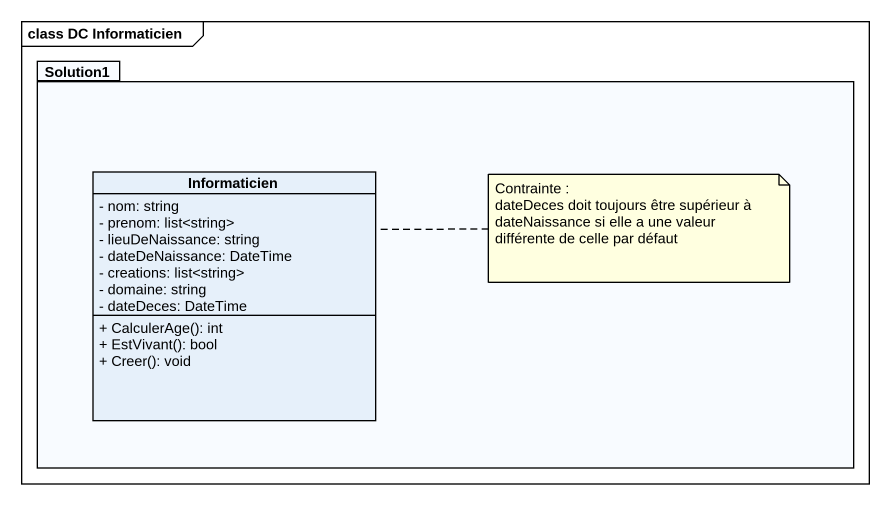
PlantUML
@startuml
mainframe class DC Informaticien
hide circle
hide empty members
skinparam classAttributeIconSize 0
package Solution1 {
  class Informaticien {
    - nom: string
    - prenom: list<string>
    - lieuDeNaissance: string
    - dateDeNaissance: DateTime
    - creations: list<string>
    - domaine: string
    - dateDeces: DateTime
    + CalculerAge(): int
    + EstVivant(): bool
    + Creer(): void
  }
}
note right of Informaticien
  Contrainte :
  dateDeces doit toujours être supérieur à dateNaissance si elle a une valeur différente de celle par défaut
end note
@enduml
